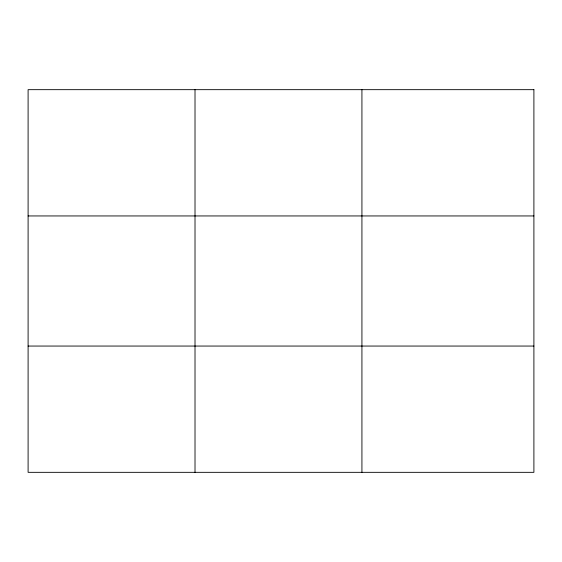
<?xml version="1.0" encoding="UTF-8"?>
<svg xmlns="http://www.w3.org/2000/svg" width="562" height="562" viewBox="0 0 562 562"><rect width="100%" height="100%" fill="white"/><g stroke="black" fill="none" stroke-linecap="round" stroke-linejoin="round"><path stroke-width="0.84" d="M195.014 472.333L195.014 89.667M361.928 472.333L361.928 89.667M28.1 215.948L533.9 215.948M28.1 346.052L533.9 346.052M533.9 89.667L533.9 472.333L28.1 472.333L28.1 89.667L533.9 89.667"/></g></svg>
